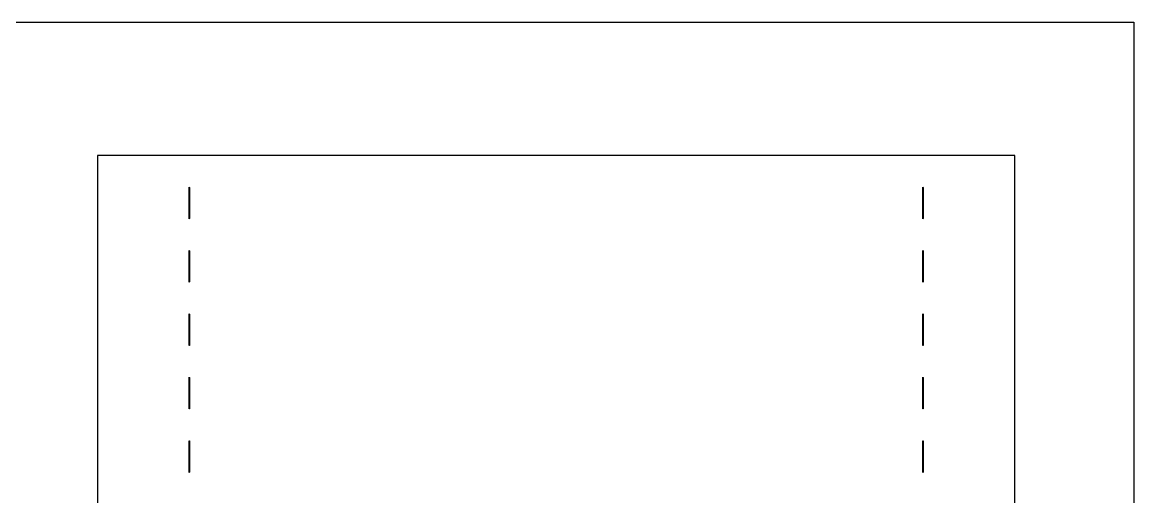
# Model space of a CAD drawing. Header units: metres. Extents: x -73 to 372, y -34 to 331.
# Drawn here: x 217.6 to 371.5, y 265.3 to 331 of the extents above; entities that cross this region are included whole.
import ezdxf

# ---------------------------------------------------------------- set-up
doc = ezdxf.new("R2010")
doc.units = ezdxf.units.M

msp = doc.modelspace()

# ---------------------------------------------------------------- linework, layer by layer
for points in [[(371.51, -33.64), (-73.11, -33.64), (-73.11, 330.98), (371.51, 330.98), (371.51, -33.64)], [(355.02, 264.27), (355.02, 312.51), (355.02, 312.51), (355.02, 312.52), (355.02, 312.52), (355.01, 312.52), (342.32, 312.52), (240.72, 312.52), (228.03, 312.52), (228.03, 312.52), (228.03, 312.52), (228.02, 312.51), (228.02, 312.51), (228.02, 264.27)], [(240.7, 307.65), (240.7, 307.65), (240.7, 307.84), (240.7, 307.84), (240.71, 307.99), (240.71, 307.99), (240.71, 308.1), (240.71, 308.1), (240.72, 308.13), (240.72, 308.13), (240.72, 308.13), (240.72, 308.13), (240.72, 308.13), (240.72, 308.13), (240.72, 308.13), (240.72, 308.13), (240.73, 308.1), (240.73, 308.1), (240.74, 307.99), (240.74, 307.99), (240.74, 307.84), (240.74, 307.84), (240.74, 307.65), (240.74, 307.65), (240.74, 304.23), (240.74, 304.23), (240.74, 304.04), (240.74, 304.04), (240.74, 303.89), (240.74, 303.89), (240.73, 303.78), (240.73, 303.78), (240.72, 303.75), (240.72, 303.75), (240.72, 303.75), (240.72, 303.75), (240.72, 303.75), (240.72, 303.75), (240.72, 303.75), (240.72, 303.75), (240.71, 303.78), (240.71, 303.78), (240.71, 303.89), (240.71, 303.89), (240.7, 304.04), (240.7, 304.04), (240.7, 304.23), (240.7, 304.23), (240.7, 307.65)], [(342.3, 307.65), (342.3, 307.65), (342.3, 307.84), (342.3, 307.84), (342.31, 307.99), (342.31, 307.99), (342.31, 308.1), (342.31, 308.1), (342.32, 308.13), (342.32, 308.13), (342.32, 308.13), (342.32, 308.13), (342.32, 308.13), (342.32, 308.13), (342.32, 308.13), (342.32, 308.13), (342.33, 308.1), (342.33, 308.1), (342.34, 307.99), (342.34, 307.99), (342.34, 307.84), (342.34, 307.84), (342.34, 307.65), (342.34, 307.65), (342.34, 304.23), (342.34, 304.23), (342.34, 304.04), (342.34, 304.04), (342.34, 303.89), (342.34, 303.89), (342.33, 303.78), (342.33, 303.78), (342.32, 303.75), (342.32, 303.75), (342.32, 303.75), (342.32, 303.75), (342.32, 303.75), (342.32, 303.75), (342.32, 303.75), (342.32, 303.75), (342.31, 303.78), (342.31, 303.78), (342.31, 303.89), (342.31, 303.89), (342.3, 304.04), (342.3, 304.04), (342.3, 304.23), (342.3, 304.23), (342.3, 307.65)], [(240.7, 298.88), (240.7, 298.88), (240.7, 299.06), (240.7, 299.06), (240.71, 299.22), (240.71, 299.22), (240.71, 299.32), (240.71, 299.32), (240.72, 299.35), (240.72, 299.35), (240.72, 299.35), (240.72, 299.35), (240.72, 299.35), (240.72, 299.35), (240.72, 299.35), (240.72, 299.35), (240.73, 299.32), (240.73, 299.32), (240.74, 299.22), (240.74, 299.22), (240.74, 299.06), (240.74, 299.06), (240.74, 298.88), (240.74, 298.88), (240.74, 295.45), (240.74, 295.45), (240.74, 295.27), (240.74, 295.27), (240.74, 295.11), (240.74, 295.11), (240.73, 295.01), (240.73, 295.01), (240.72, 294.98), (240.72, 294.98), (240.72, 294.98), (240.72, 294.98), (240.72, 294.98), (240.72, 294.98), (240.72, 294.98), (240.72, 294.98), (240.71, 295.01), (240.71, 295.01), (240.71, 295.11), (240.71, 295.11), (240.7, 295.27), (240.7, 295.27), (240.7, 295.45), (240.7, 295.45), (240.7, 298.88)], [(342.3, 298.88), (342.3, 298.88), (342.3, 299.06), (342.3, 299.06), (342.31, 299.22), (342.31, 299.22), (342.31, 299.32), (342.31, 299.32), (342.32, 299.35), (342.32, 299.35), (342.32, 299.35), (342.32, 299.35), (342.32, 299.35), (342.32, 299.35), (342.32, 299.35), (342.32, 299.35), (342.33, 299.32), (342.33, 299.32), (342.34, 299.22), (342.34, 299.22), (342.34, 299.06), (342.34, 299.06), (342.34, 298.88), (342.34, 298.88), (342.34, 295.45), (342.34, 295.45), (342.34, 295.27), (342.34, 295.27), (342.34, 295.11), (342.34, 295.11), (342.33, 295.01), (342.33, 295.01), (342.32, 294.98), (342.32, 294.98), (342.32, 294.98), (342.32, 294.98), (342.32, 294.98), (342.32, 294.98), (342.32, 294.98), (342.32, 294.98), (342.31, 295.01), (342.31, 295.01), (342.31, 295.11), (342.31, 295.11), (342.3, 295.27), (342.3, 295.27), (342.3, 295.45), (342.3, 295.45), (342.3, 298.88)], [(240.7, 290.1), (240.7, 290.1), (240.7, 290.29), (240.7, 290.29), (240.71, 290.44), (240.71, 290.44), (240.71, 290.55), (240.71, 290.55), (240.72, 290.58), (240.72, 290.58), (240.72, 290.58), (240.72, 290.58), (240.72, 290.58), (240.72, 290.58), (240.72, 290.58), (240.72, 290.58), (240.73, 290.55), (240.73, 290.55), (240.74, 290.44), (240.74, 290.44), (240.74, 290.29), (240.74, 290.29), (240.74, 290.1), (240.74, 290.1), (240.74, 286.68), (240.74, 286.68), (240.74, 286.49), (240.74, 286.49), (240.74, 286.34), (240.74, 286.34), (240.73, 286.23), (240.73, 286.23), (240.72, 286.2), (240.72, 286.2), (240.72, 286.2), (240.72, 286.2), (240.72, 286.2), (240.72, 286.2), (240.72, 286.2), (240.72, 286.2), (240.71, 286.23), (240.71, 286.23), (240.71, 286.34), (240.71, 286.34), (240.7, 286.49), (240.7, 286.49), (240.7, 286.68), (240.7, 286.68), (240.7, 290.1)], [(342.3, 290.1), (342.3, 290.1), (342.3, 290.29), (342.3, 290.29), (342.31, 290.44), (342.31, 290.44), (342.31, 290.55), (342.31, 290.55), (342.32, 290.58), (342.32, 290.58), (342.32, 290.58), (342.32, 290.58), (342.32, 290.58), (342.32, 290.58), (342.32, 290.58), (342.32, 290.58), (342.33, 290.55), (342.33, 290.55), (342.34, 290.44), (342.34, 290.44), (342.34, 290.29), (342.34, 290.29), (342.34, 290.1), (342.34, 290.1), (342.34, 286.68), (342.34, 286.68), (342.34, 286.49), (342.34, 286.49), (342.34, 286.34), (342.34, 286.34), (342.33, 286.23), (342.33, 286.23), (342.32, 286.2), (342.32, 286.2), (342.32, 286.2), (342.32, 286.2), (342.32, 286.2), (342.32, 286.2), (342.32, 286.2), (342.32, 286.2), (342.31, 286.23), (342.31, 286.23), (342.31, 286.34), (342.31, 286.34), (342.3, 286.49), (342.3, 286.49), (342.3, 286.68), (342.3, 286.68), (342.3, 290.1)], [(240.7, 281.33), (240.7, 281.33), (240.7, 281.51), (240.7, 281.51), (240.71, 281.67), (240.71, 281.67), (240.71, 281.77), (240.71, 281.77), (240.72, 281.8), (240.72, 281.8), (240.72, 281.81), (240.72, 281.81), (240.72, 281.81), (240.72, 281.81), (240.72, 281.8), (240.72, 281.8), (240.73, 281.77), (240.73, 281.77), (240.74, 281.67), (240.74, 281.67), (240.74, 281.51), (240.74, 281.51), (240.74, 281.33), (240.74, 281.33), (240.74, 277.9), (240.74, 277.9), (240.74, 277.72), (240.74, 277.72), (240.74, 277.56), (240.74, 277.56), (240.73, 277.46), (240.73, 277.46), (240.72, 277.43), (240.72, 277.43), (240.72, 277.43), (240.72, 277.43), (240.72, 277.43), (240.72, 277.43), (240.72, 277.43), (240.72, 277.43), (240.71, 277.46), (240.71, 277.46), (240.71, 277.56), (240.71, 277.56), (240.7, 277.72), (240.7, 277.72), (240.7, 277.9), (240.7, 277.9), (240.7, 281.33)], [(342.3, 281.33), (342.3, 281.33), (342.3, 281.51), (342.3, 281.51), (342.31, 281.67), (342.31, 281.67), (342.31, 281.77), (342.31, 281.77), (342.32, 281.8), (342.32, 281.8), (342.32, 281.81), (342.32, 281.81), (342.32, 281.81), (342.32, 281.81), (342.32, 281.8), (342.32, 281.8), (342.33, 281.77), (342.33, 281.77), (342.34, 281.67), (342.34, 281.67), (342.34, 281.51), (342.34, 281.51), (342.34, 281.33), (342.34, 281.33), (342.34, 277.9), (342.34, 277.9), (342.34, 277.72), (342.34, 277.72), (342.34, 277.56), (342.34, 277.56), (342.33, 277.46), (342.33, 277.46), (342.32, 277.43), (342.32, 277.43), (342.32, 277.43), (342.32, 277.43), (342.32, 277.43), (342.32, 277.43), (342.32, 277.43), (342.32, 277.43), (342.31, 277.46), (342.31, 277.46), (342.31, 277.56), (342.31, 277.56), (342.3, 277.72), (342.3, 277.72), (342.3, 277.9), (342.3, 277.9), (342.3, 281.33)], [(240.7, 272.55), (240.7, 272.55), (240.7, 272.74), (240.7, 272.74), (240.71, 272.89), (240.71, 272.89), (240.71, 273), (240.71, 273), (240.72, 273.03), (240.72, 273.03), (240.72, 273.03), (240.72, 273.03), (240.72, 273.03), (240.72, 273.03), (240.72, 273.03), (240.72, 273.03), (240.73, 273), (240.73, 273), (240.74, 272.89), (240.74, 272.89), (240.74, 272.74), (240.74, 272.74), (240.74, 272.55), (240.74, 272.55), (240.74, 269.13), (240.74, 269.13), (240.74, 268.95), (240.74, 268.95), (240.74, 268.79), (240.74, 268.79), (240.73, 268.68), (240.73, 268.68), (240.72, 268.65), (240.72, 268.65), (240.72, 268.65), (240.72, 268.65), (240.72, 268.65), (240.72, 268.65), (240.72, 268.65), (240.72, 268.65), (240.71, 268.68), (240.71, 268.68), (240.71, 268.79), (240.71, 268.79), (240.7, 268.95), (240.7, 268.95), (240.7, 269.13), (240.7, 269.13), (240.7, 272.55)], [(342.3, 272.55), (342.3, 272.55), (342.3, 272.74), (342.3, 272.74), (342.31, 272.89), (342.31, 272.89), (342.31, 273), (342.31, 273), (342.32, 273.03), (342.32, 273.03), (342.32, 273.03), (342.32, 273.03), (342.32, 273.03), (342.32, 273.03), (342.32, 273.03), (342.32, 273.03), (342.33, 273), (342.33, 273), (342.34, 272.89), (342.34, 272.89), (342.34, 272.74), (342.34, 272.74), (342.34, 272.55), (342.34, 272.55), (342.34, 269.13), (342.34, 269.13), (342.34, 268.95), (342.34, 268.95), (342.34, 268.79), (342.34, 268.79), (342.33, 268.68), (342.33, 268.68), (342.32, 268.65), (342.32, 268.65), (342.32, 268.65), (342.32, 268.65), (342.32, 268.65), (342.32, 268.65), (342.32, 268.65), (342.32, 268.65), (342.31, 268.68), (342.31, 268.68), (342.31, 268.79), (342.31, 268.79), (342.3, 268.95), (342.3, 268.95), (342.3, 269.13), (342.3, 269.13), (342.3, 272.55)]]:
    msp.add_lwpolyline(points)

doc.saveas('drawing.dxf')
